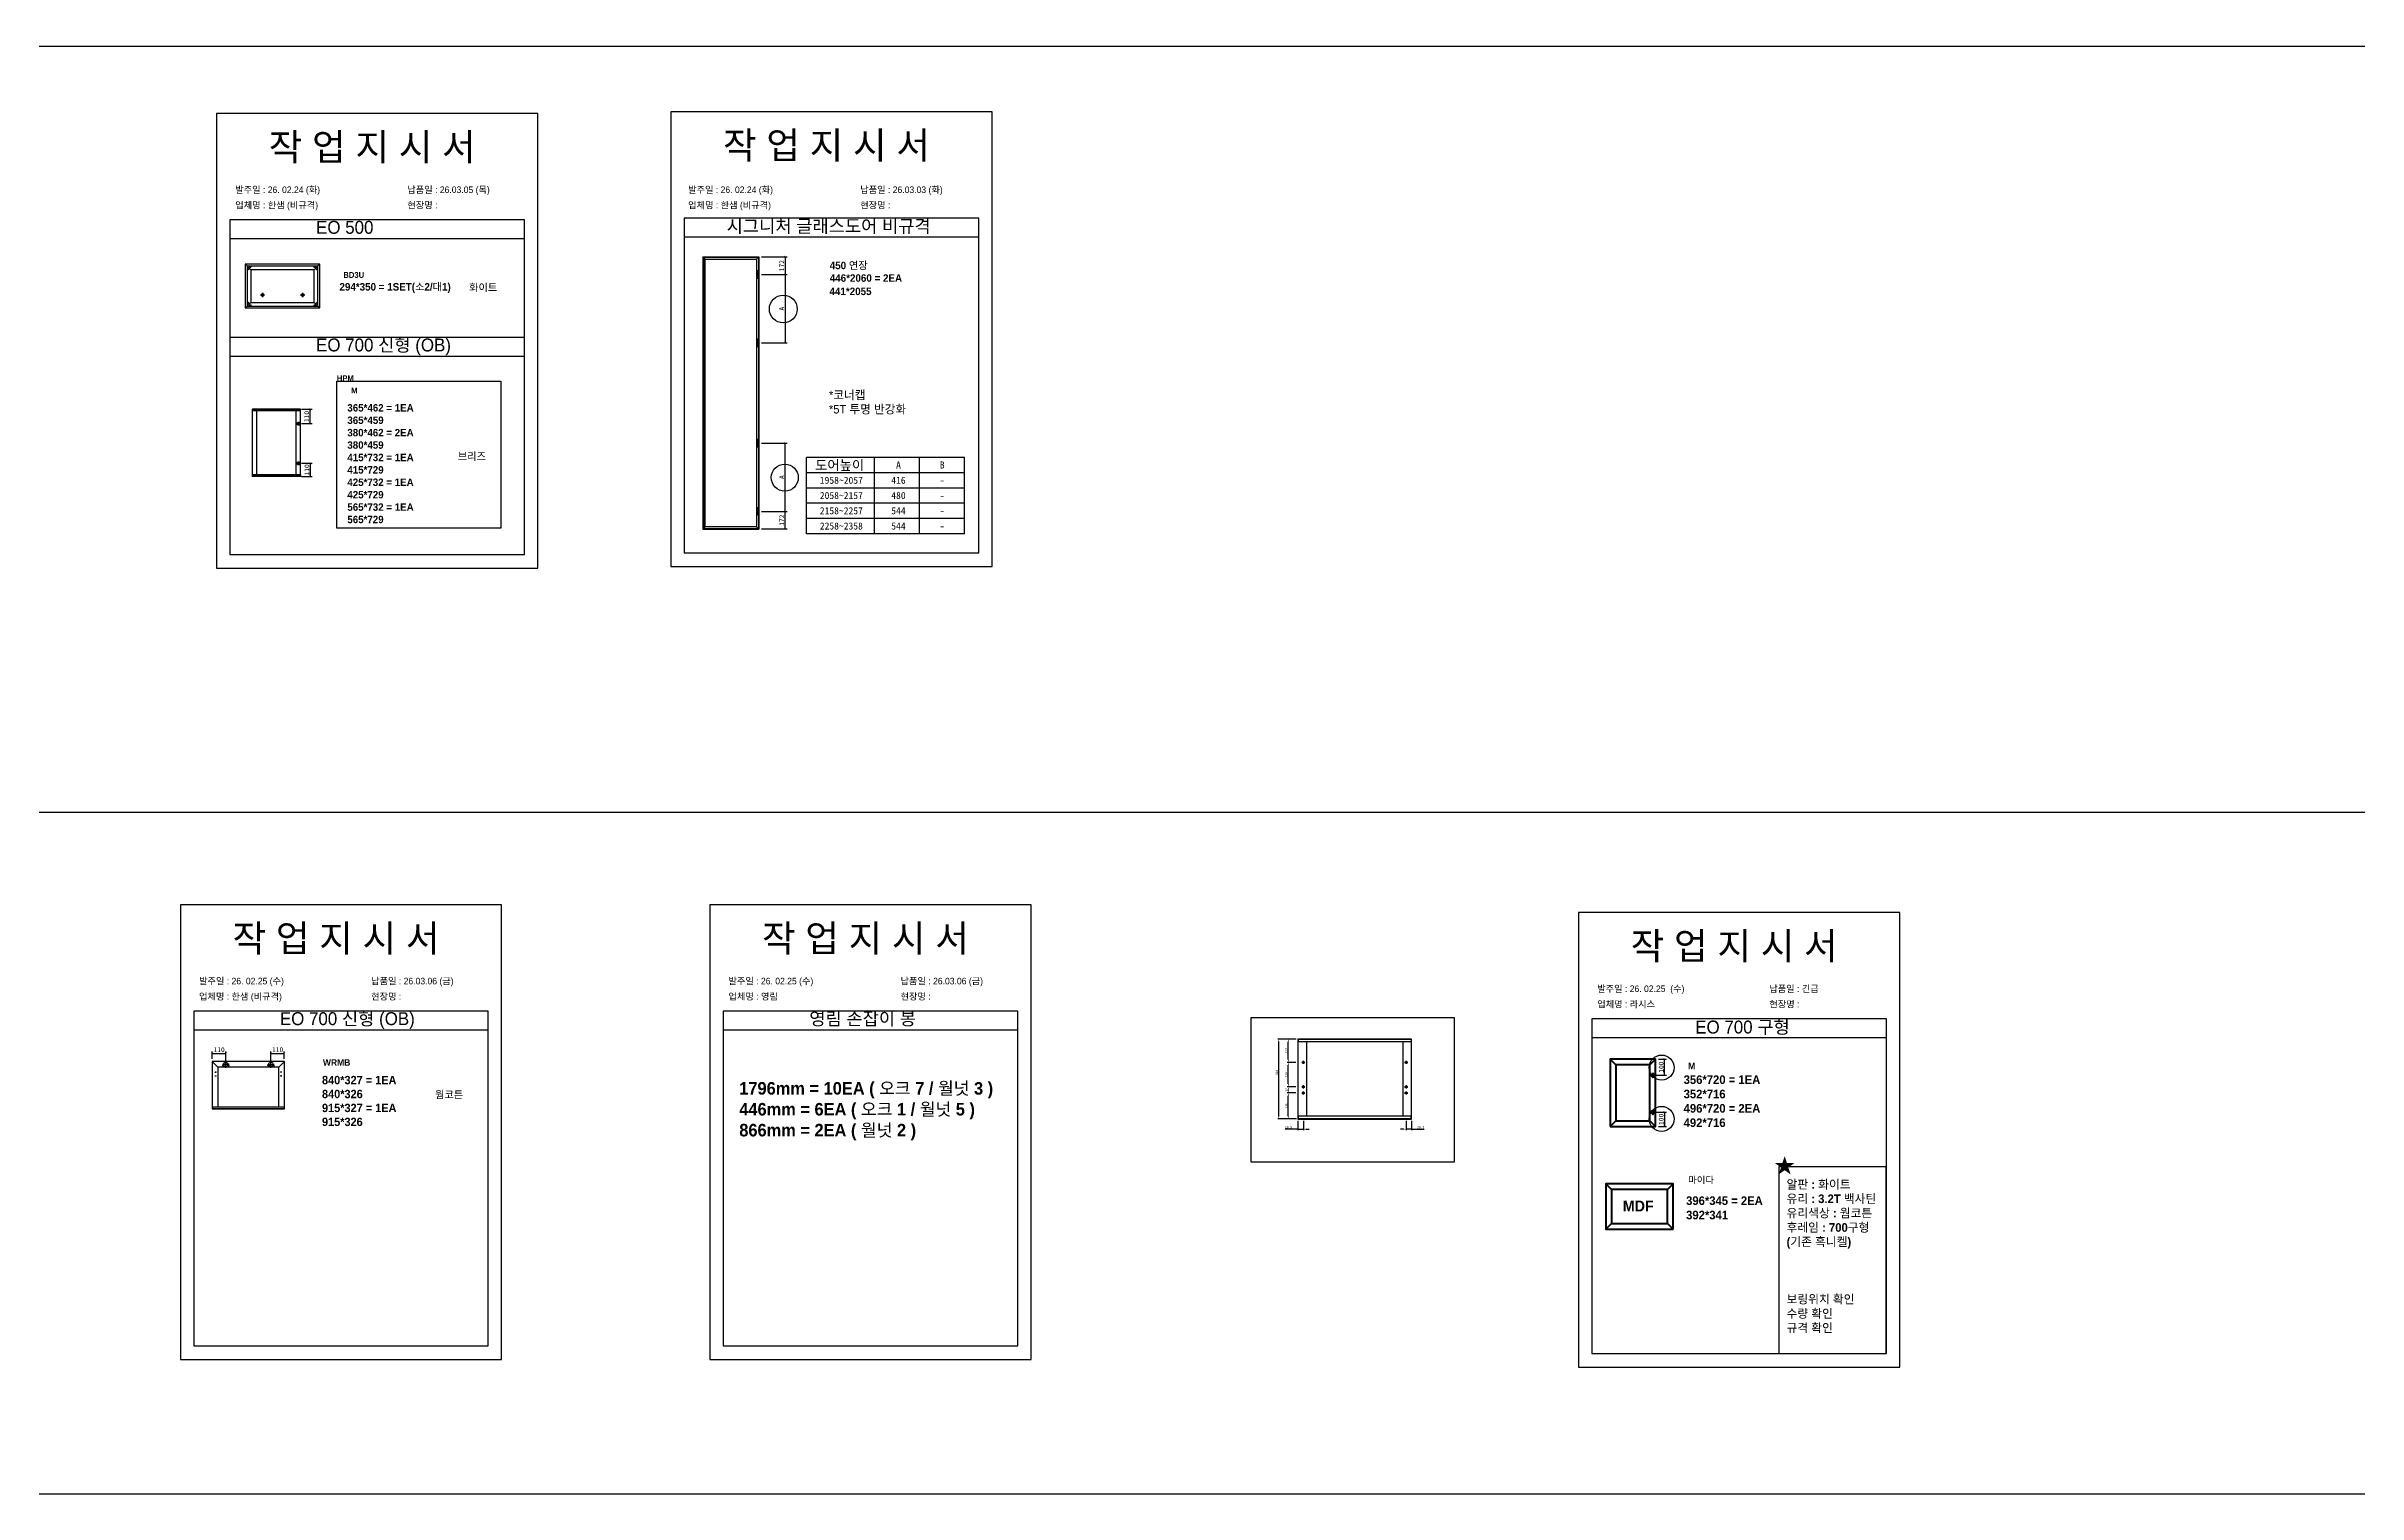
# Model space of a CAD drawing. Header units: millimetres. Extents: x -44117 to 256353, y -2095463 to 65325.
# Drawn here: x 112725 to 124813, y -737688 to -730119 of the extents above; entities that cross this region are included whole.
import ezdxf
from ezdxf.enums import TextEntityAlignment as Align

# ---------------------------------------------------------------- set-up
doc = ezdxf.new("R2010")
doc.units = ezdxf.units.MM
doc.header["$LTSCALE"] = 10
doc.linetypes.add('CENTER', pattern=[50.8, 31.75, -6.35, 6.35, -6.35])
doc.linetypes.add('HIDDEN', pattern=[9.525, 6.35, -3.175])
for name, color, linetype in [('CENTER', 4, 'CENTER'), ('DIM', 4, 'Continuous'), ('HIDDEN', 3, 'HIDDEN')]:
    doc.layers.add(name, color=color, linetype=linetype)
doc.layers.add('Layer1', color=7, linetype='Continuous', lineweight=70)
doc.styles.add('MtX_Gulim', font='')
doc.styles.get('MtX_Gulim').set_extended_font_data('Gulim', bold=True)
doc.dimstyles.new('ISO-25', dxfattribs={"dimtxt": 2.5, "dimasz": 2.5, "dimexe": 1, "dimexo": 1, "dimtad": 1, "dimtxsty": 'Standard', "dimblk": 'ARCHTICK', "dimcen": 2.5, "dimadec": 0, "dimazin": 0, "dimtfac": 1, "dimtmove": 0, "dimatfit": 3, "dimfxl": 0, "dimarcsym": 0})
doc.dimstyles.get("Standard").update_dxf_attribs({"dimtxt": 0.18, "dimasz": 0.18, "dimexe": 0.18, "dimexo": 0.0625, "dimgap": 0.09, "dimtad": 0, "dimtih": 1, "dimtoh": 1, "dimdec": 4, "dimzin": 0, "dimdsep": 46, "dimtxsty": 'Standard', "dimcen": 0.09, "dimadec": 0, "dimazin": 0, "dimtfac": 1, "dimtdec": 4, "dimtofl": 0, "dimtmove": 0, "dimatfit": 3, "dimfxl": 0, "dimtolj": 1, "dimtzin": 0, "dimarcsym": 0})

# ---------------------------------------------------------------- blocks, each defined once
blk = doc.blocks.new('28-B')
blk.add_circle((0, 0), 10)
at = {"layer": 'CENTER'}
for p, q in [((-17, 0), (17, 0)), ((0, 17), (0, -17))]:
    blk.add_line(p, q, dxfattribs=at)
blk = doc.blocks.new('_ArchTick')
at = {"color": 0, "linetype": 'ByBlock', "const_width": 0.15}
blk.add_lwpolyline([(-0.5, -0.5), (0.5, 0.5)], dxfattribs=at)
blk = doc.blocks.new('*D4954')
at = {"color": 0, "lineweight": -2}
for p, q in [((114059, -732017), (114115, -732017)), ((114105, -732092), (114105, -732017)), ((114059, -732092), (114115, -732092))]:
    blk.add_line(p, q, dxfattribs=at)
at = {"layer": 'Defpoints', "color": 0}
for p in [(114044, -732017), (114105, -732017), (114044, -732092)]:
    blk.add_point(p, dxfattribs=at)
at = {"color": 0, "lineweight": -2, "xscale": 10, "yscale": 10, "zscale": 10}
for p, rotation in [((114105, -732017), 90), ((114105, -732092), 270)]:
    blk.add_blockref('_ArchTick', p, dxfattribs=dict(at, rotation=rotation))
at = {"color": 0, "insert": (114087, -732055), "char_height": 25, "attachment_point": 5, "rotation": 90}
blk.add_mtext('110', dxfattribs=at)
blk = doc.blocks.new('*D4955')
at = {"color": 0, "lineweight": -2}
for p, q in [((114059, -732299), (114116, -732299)), ((114059, -732368), (114116, -732368)), ((114106, -732299), (114106, -732368))]:
    blk.add_line(p, q, dxfattribs=at)
at = {"layer": 'Defpoints', "color": 0}
for p in [(114044, -732299), (114044, -732368), (114106, -732368)]:
    blk.add_point(p, dxfattribs=at)
at = {"color": 0, "lineweight": -2, "xscale": 10, "yscale": 10, "zscale": 10}
for p, rotation in [((114106, -732299), 90), ((114106, -732368), 270)]:
    blk.add_blockref('_ArchTick', p, dxfattribs=dict(at, rotation=rotation))
at = {"color": 0, "insert": (114088, -732334), "char_height": 25, "attachment_point": 5, "rotation": 90}
blk.add_mtext('110', dxfattribs=at)
blk = doc.blocks.new('*D4956')
at = {"color": 0, "lineweight": -2}
for p, q in [((116466, -731312), (116600, -731312)), ((116590, -731312), (116590, -731669)), ((116466, -731669), (116600, -731669))]:
    blk.add_line(p, q, dxfattribs=at)
at = {"layer": 'Defpoints', "color": 0}
for p in [(116451, -731312), (116451, -731669), (116590, -731669)]:
    blk.add_point(p, dxfattribs=at)
at = {"color": 0, "lineweight": -2, "xscale": 10, "yscale": 10, "zscale": 10}
for p, rotation in [((116590, -731312), 90), ((116590, -731669), 270)]:
    blk.add_blockref('_ArchTick', p, dxfattribs=dict(at, rotation=rotation))
at = {"color": 0, "insert": (116571, -731491), "char_height": 25, "attachment_point": 5, "rotation": 90}
blk.add_mtext('A', dxfattribs=at)
blk = doc.blocks.new('*D4957')
at = {"color": 0, "lineweight": -2}
for p, q in [((116466, -731220), (116600, -731220)), ((116466, -731312), (116600, -731312)), ((116590, -731220), (116590, -731312))]:
    blk.add_line(p, q, dxfattribs=at)
at = {"layer": 'Defpoints', "color": 0}
for p in [(116451, -731220), (116451, -731312), (116590, -731312)]:
    blk.add_point(p, dxfattribs=at)
at = {"color": 0, "lineweight": -2, "xscale": 10, "yscale": 10, "zscale": 10}
for p, rotation in [((116590, -731220), 90), ((116590, -731312), 270)]:
    blk.add_blockref('_ArchTick', p, dxfattribs=dict(at, rotation=rotation))
at = {"color": 0, "insert": (116571, -731266), "char_height": 25, "attachment_point": 5, "rotation": 90}
blk.add_mtext('172', dxfattribs=at)
blk = doc.blocks.new('*D4958')
at = {"color": 0, "lineweight": -2}
for p, q in [((116466, -732194), (116600, -732194)), ((116590, -732551), (116590, -732194)), ((116466, -732551), (116600, -732551))]:
    blk.add_line(p, q, dxfattribs=at)
at = {"layer": 'Defpoints', "color": 0}
for p in [(116451, -732194), (116590, -732194), (116451, -732551)]:
    blk.add_point(p, dxfattribs=at)
at = {"color": 0, "lineweight": -2, "xscale": 10, "yscale": 10, "zscale": 10}
for p, rotation in [((116590, -732194), 90), ((116590, -732551), 270)]:
    blk.add_blockref('_ArchTick', p, dxfattribs=dict(at, rotation=rotation))
at = {"color": 0, "insert": (116571, -732372), "char_height": 25, "attachment_point": 5, "rotation": 90}
blk.add_mtext('A', dxfattribs=at)
blk = doc.blocks.new('*D4959')
at = {"color": 0, "lineweight": -2}
for p, q in [((116466, -732551), (116600, -732551)), ((116466, -732643), (116600, -732643)), ((116590, -732643), (116590, -732551))]:
    blk.add_line(p, q, dxfattribs=at)
at = {"layer": 'Defpoints', "color": 0}
for p in [(116451, -732551), (116451, -732643), (116590, -732551)]:
    blk.add_point(p, dxfattribs=at)
at = {"color": 0, "lineweight": -2, "xscale": 10, "yscale": 10, "zscale": 10}
for p, rotation in [((116590, -732551), 90), ((116590, -732643), 270)]:
    blk.add_blockref('_ArchTick', p, dxfattribs=dict(at, rotation=rotation))
at = {"color": 0, "insert": (116571, -732597), "char_height": 25, "attachment_point": 5, "rotation": 90}
blk.add_mtext('172', dxfattribs=at)
blk = doc.blocks.new('*D4964')
at = {"color": 0, "lineweight": -2}
for p, q in [((113593, -735414), (113593, -735375)), ((113593, -735385), (113664, -735385)), ((113664, -735427), (113664, -735375))]:
    blk.add_line(p, q, dxfattribs=at)
at = {"layer": 'Defpoints', "color": 0}
for p in [(113664, -735385), (113593, -735429), (113664, -735442)]:
    blk.add_point(p, dxfattribs=at)
at = {"color": 0, "lineweight": -2, "xscale": 10, "yscale": 10, "zscale": 10, "rotation": 180}
blk.add_blockref('_ArchTick', (113593, -735385), dxfattribs=at)
at = {"color": 0, "lineweight": -2, "xscale": 10, "yscale": 10, "zscale": 10}
blk.add_blockref('_ArchTick', (113664, -735385), dxfattribs=at)
at = {"color": 0, "insert": (113629, -735366), "char_height": 25, "attachment_point": 5}
blk.add_mtext('110', dxfattribs=at)
blk = doc.blocks.new('*D4965')
at = {"color": 0, "lineweight": -2}
for p, q in [((113900, -735427), (113900, -735375)), ((113900, -735385), (113970, -735385)), ((113970, -735414), (113970, -735375))]:
    blk.add_line(p, q, dxfattribs=at)
at = {"layer": 'Defpoints', "color": 0}
for p in [(113970, -735385), (113900, -735442), (113970, -735429)]:
    blk.add_point(p, dxfattribs=at)
at = {"color": 0, "lineweight": -2, "xscale": 10, "yscale": 10, "zscale": 10, "rotation": 180}
blk.add_blockref('_ArchTick', (113900, -735385), dxfattribs=at)
at = {"color": 0, "lineweight": -2, "xscale": 10, "yscale": 10, "zscale": 10}
blk.add_blockref('_ArchTick', (113970, -735385), dxfattribs=at)
at = {"color": 0, "insert": (113935, -735366), "char_height": 25, "attachment_point": 5}
blk.add_mtext('110', dxfattribs=at)
blk = doc.blocks.new('*D4966')
at = {"color": 4, "lineweight": -2}
for p, q in [((119270, -735781), (119204, -735781)), ((119270, -735738), (119270, -735786)), ((119270, -735781), (119299, -735781)), ((119299, -735738), (119299, -735786)), ((119314, -735781), (119329, -735781))]:
    blk.add_line(p, q, dxfattribs=at)
at = {"color": 4}
for points in [[(119255, -735784), (119255, -735779), (119270, -735781)], [(119314, -735779), (119314, -735784), (119299, -735781)]]:
    blk.add_solid(points, dxfattribs=at)
at = {"layer": 'Defpoints', "color": 0}
for p in [(119270, -735728), (119299, -735728), (119299, -735781)]:
    blk.add_point(p, dxfattribs=at)
at = {"color": 3, "insert": (119222, -735771), "char_height": 12, "attachment_point": 5}
blk.add_mtext('\\A1;28.5', dxfattribs=at)
blk = doc.blocks.new('*D4967')
at = {"color": 4, "lineweight": -2}
for p, q in [((119822, -735781), (119807, -735781)), ((119837, -735738), (119837, -735786)), ((119865, -735781), (119837, -735781)), ((119865, -735738), (119865, -735786)), ((119865, -735781), (119931, -735781))]:
    blk.add_line(p, q, dxfattribs=at)
at = {"color": 4}
for points in [[(119822, -735784), (119822, -735779), (119837, -735781)], [(119880, -735779), (119880, -735784), (119865, -735781)]]:
    blk.add_solid(points, dxfattribs=at)
at = {"layer": 'Defpoints', "color": 0}
for p in [(119837, -735728), (119837, -735781), (119865, -735728)]:
    blk.add_point(p, dxfattribs=at)
at = {"color": 3, "insert": (119913, -735771), "char_height": 12, "attachment_point": 5}
blk.add_mtext('\\A1;28.5', dxfattribs=at)
blk = doc.blocks.new('*D4968')
at = {"layer": 'Defpoints', "color": 0}
for p in [(119170, -735310), (119271, -735310), (119272, -735728)]:
    blk.add_point(p, dxfattribs=at)
at = {"layer": 'DIM', "color": 4, "lineweight": -2}
for p, q in [((119261, -735310), (119165, -735310)), ((119170, -735713), (119170, -735325)), ((119262, -735728), (119165, -735728))]:
    blk.add_line(p, q, dxfattribs=at)
at = {"layer": 'DIM', "color": 4}
for points in [[(119173, -735325), (119168, -735325), (119170, -735310)], [(119168, -735713), (119173, -735713), (119170, -735728)]]:
    blk.add_solid(points, dxfattribs=at)
at = {"layer": 'DIM', "color": 3, "insert": (119160, -735485), "char_height": 12, "attachment_point": 5, "rotation": 90}
blk.add_mtext('\\A1;418', dxfattribs=at)
blk = doc.blocks.new('*D4969')
at = {"color": 4, "lineweight": -2}
for p, q in [((119260, -735432), (119215, -735432)), ((119220, -735545), (119220, -735447)), ((119260, -735560), (119215, -735560))]:
    blk.add_line(p, q, dxfattribs=at)
at = {"color": 4}
for points in [[(119223, -735447), (119218, -735447), (119220, -735432)], [(119218, -735545), (119223, -735545), (119220, -735560)]]:
    blk.add_solid(points, dxfattribs=at)
at = {"layer": 'Defpoints', "color": 0}
for p in [(119220, -735432), (119270, -735432), (119270, -735560)]:
    blk.add_point(p, dxfattribs=at)
at = {"color": 3, "insert": (119210, -735496), "char_height": 12, "attachment_point": 5, "rotation": 90}
blk.add_mtext('\\A1;128', dxfattribs=at)
blk = doc.blocks.new('*D4970')
at = {"color": 4, "lineweight": -2}
for p, q in [((119260, -735560), (119215, -735560)), ((119260, -735592), (119215, -735592)), ((119220, -735577), (119220, -735575))]:
    blk.add_line(p, q, dxfattribs=at)
at = {"color": 4}
for points in [[(119223, -735575), (119218, -735575), (119220, -735560)], [(119218, -735577), (119223, -735577), (119220, -735592)]]:
    blk.add_solid(points, dxfattribs=at)
at = {"layer": 'Defpoints', "color": 0}
for p in [(119220, -735560), (119270, -735560), (119270, -735592)]:
    blk.add_point(p, dxfattribs=at)
at = {"color": 3, "insert": (119210, -735576), "char_height": 12, "attachment_point": 5, "rotation": 90}
blk.add_mtext('\\A1;32', dxfattribs=at)
blk = doc.blocks.new('*D4971')
at = {"color": 4, "lineweight": -2}
for p, q in [((119260, -735592), (119215, -735592)), ((119220, -735713), (119220, -735607)), ((119263, -735728), (119215, -735728))]:
    blk.add_line(p, q, dxfattribs=at)
at = {"color": 4}
for points in [[(119223, -735607), (119218, -735607), (119220, -735592)], [(119218, -735713), (119223, -735713), (119220, -735728)]]:
    blk.add_solid(points, dxfattribs=at)
at = {"layer": 'Defpoints', "color": 0}
for p in [(119220, -735592), (119270, -735592), (119273, -735728)]:
    blk.add_point(p, dxfattribs=at)
at = {"color": 3, "insert": (119210, -735660), "char_height": 12, "attachment_point": 5, "rotation": 90}
blk.add_mtext('\\A1;136', dxfattribs=at)
blk = doc.blocks.new('*D4972')
at = {"color": 4, "lineweight": -2}
for p, q in [((119261, -735310), (119215, -735310)), ((119220, -735417), (119220, -735325)), ((119260, -735432), (119215, -735432))]:
    blk.add_line(p, q, dxfattribs=at)
at = {"color": 4}
for points in [[(119223, -735325), (119218, -735325), (119220, -735310)], [(119218, -735417), (119223, -735417), (119220, -735432)]]:
    blk.add_solid(points, dxfattribs=at)
at = {"layer": 'Defpoints', "color": 0}
for p in [(119220, -735310), (119271, -735310), (119270, -735432)]:
    blk.add_point(p, dxfattribs=at)
at = {"color": 3, "insert": (119210, -735371), "char_height": 12, "attachment_point": 5, "rotation": 90}
blk.add_mtext('\\A1;122', dxfattribs=at)
blk = doc.blocks.new('*D4973')
at = {"color": 0, "lineweight": -2}
for p, q in [((121156, -735415), (121198, -735415)), ((121188, -735499), (121188, -735415)), ((121142, -735499), (121198, -735499))]:
    blk.add_line(p, q, dxfattribs=at)
at = {"layer": 'Defpoints', "color": 0}
for p in [(121141, -735415), (121188, -735415), (121127, -735499)]:
    blk.add_point(p, dxfattribs=at)
at = {"color": 0, "lineweight": -2, "xscale": 10, "yscale": 10, "zscale": 10}
for p, rotation in [((121188, -735415), 90), ((121188, -735499), 270)]:
    blk.add_blockref('_ArchTick', p, dxfattribs=dict(at, rotation=rotation))
at = {"color": 0, "insert": (121170, -735457), "char_height": 25, "attachment_point": 5, "rotation": 90}
blk.add_mtext('100', dxfattribs=at)
blk = doc.blocks.new('*D4974')
at = {"color": 0, "lineweight": -2}
for p, q in [((121142, -735692), (121198, -735692)), ((121156, -735767), (121198, -735767)), ((121188, -735692), (121188, -735767))]:
    blk.add_line(p, q, dxfattribs=at)
at = {"layer": 'Defpoints', "color": 0}
for p in [(121127, -735692), (121141, -735767), (121188, -735767)]:
    blk.add_point(p, dxfattribs=at)
at = {"color": 0, "lineweight": -2, "xscale": 10, "yscale": 10, "zscale": 10}
for p, rotation in [((121188, -735692), 90), ((121188, -735767), 270)]:
    blk.add_blockref('_ArchTick', p, dxfattribs=dict(at, rotation=rotation))
at = {"color": 0, "insert": (121170, -735730), "char_height": 25, "attachment_point": 5, "rotation": 90}
blk.add_mtext('100', dxfattribs=at)

msp = doc.modelspace()

# ---------------------------------------------------------------- linework, layer by layer
at = {"color": 1}
for p, q in [((104015.69829, -730118.66274), (196284.84516, -730118.66274)), ((104015.69829, -730118.66274), (196284.84516, -730118.66274)), ((104015.69829, -734123.13971), (196284.84516, -734123.13971)), ((104015.69829, -734123.13971), (196284.84516, -734123.13971)), ((104015.69829, -737687.98141), (196284.84516, -737687.98141)), ((104015.69829, -737687.98141), (196284.84516, -737687.98141))]:
    msp.add_line(p, q, dxfattribs=at)
for p, q in [((115225.76293, -731026.28376), (113685.76293, -731026.28376)), ((117601.36049, -731017.57756), (116061.36049, -731017.57756)), ((115225.76293, -731126.28376), (113685.76293, -731126.28376)), ((117601.36049, -731117.57756), (116061.36049, -731117.57756)), ((113765.85584, -731258.58387), (113765.85584, -731487.06854)), ((113766.51211, -731258.91279, 94.77377), (113765.85584, -731258.91279, 94.77377)), ((114155.06541, -731258.25653), (113766.18319, -731258.25653)), ((113766.51211, -731258.91279, 94.77377), (113766.51211, -731258.25653, 94.77377)), ((113795.05475, -731287.45543), (113766.51211, -731258.91279)), ((114145.70343, -731267.94585), (113775.54517, -731267.94585)), ((113775.54517, -731267.94585), (113775.54517, -731477.70656)), ((114126.19385, -731287.45543), (113795.05475, -731287.45543)), ((113795.05475, -731287.45543), (113795.05475, -731458.19698)), ((114126.19385, -731287.45543), (114154.73649, -731258.91279)), ((114126.19385, -731458.19698), (114126.19385, -731287.45543)), ((114145.70343, -731477.70656), (114145.70343, -731267.94585)), ((114154.73649, -731258.91279, 94.77377), (114154.73649, -731258.25653, 94.77377)), ((114154.73649, -731258.91279, 94.77377), (114154.73649, -731258.25653, 94.77377)), ((114154.73649, -731258.91279, 94.77377), (114155.39275, -731258.91279, 94.77377)), ((114154.73649, -731258.91279, 94.77377), (114155.39275, -731258.91279, 94.77377)), ((114155.39275, -731487.06854), (114155.39275, -731258.58387)), ((116158.88569, -731219.90087), (116158.88569, -732643.39726)), ((116158.88569, -731219.90087), (116451.45684, -731219.90087)), ((116158.88569, -731219.90087), (116171.34948, -731232.36466)), ((116158.88569, -731219.90087), (116164.78959, -731219.90087)), ((116164.78959, -731219.90087), (116164.78959, -732643.39726)), ((116438.99305, -731232.36466), (116451.45684, -731219.90087)), ((116451.45684, -731219.90087), (116451.45684, -732643.39726)), ((113766.51211, -731486.73962, 94.77377), (113765.85584, -731486.73962, 94.77377)), ((113766.18319, -731487.39589), (114155.06541, -731487.39589)), ((113795.05475, -731458.19698), (113766.51211, -731486.73962)), ((113766.51211, -731486.73962, 94.77377), (113766.51211, -731487.39589, 94.77377)), ((113775.54517, -731477.70656), (114145.70343, -731477.70656)), ((113795.05475, -731458.19698), (114126.19385, -731458.19698)), ((114126.1894, -731458.19698), (114154.73859, -731486.73962)), ((114152.77627, -731487.39814), (114152.77402, -731487.39589)), ((114154.73649, -731486.73962, 94.77377), (114155.39275, -731486.73962, 94.77377)), ((114154.73649, -731486.73962, 94.77377), (114154.73649, -731487.39589, 94.77377)), ((114154.73649, -731486.73962, 94.77377), (114155.39275, -731486.73962, 94.77377)), ((114154.73649, -731486.73962, 94.77377), (114154.73649, -731487.39589, 94.77377)), ((115225.76293, -731641.39282), (113685.76293, -731641.39282)), ((115225.76293, -731741.39282), (113685.76293, -731741.39282)), ((113802.67333, -732017.29058), (113802.67333, -732367.66921)), ((114055.29652, -732017.74431), (113802.67333, -732017.74431)), ((114055.29652, -732024.60064), (113802.67333, -732024.60064)), ((114055.04445, -732017.03851), (113802.9254, -732017.03851)), ((113825.10764, -732024.0965), (113825.10764, -732360.35916)), ((114032.61013, -732360.35916), (114032.61013, -732024.60064)), ((114054.03616, -732024.60064), (114054.03616, -732017.03851)), ((114055.29652, -732367.66921), (114055.29652, -732017.29058)), ((116700.63619, -732668.38946), (116700.63619, -732269.6143)), ((117527.44882, -732269.6143), (116700.63619, -732269.6143)), ((117055.78065, -732668.38946), (117055.78065, -732269.6143)), ((117291.61473, -732668.38946), (117291.61473, -732269.6143)), ((117527.44882, -732668.38946), (117527.44882, -732269.6143)), ((114055.29652, -732360.35916), (113802.67333, -732360.35916)), ((114055.29652, -732367.21549), (113802.67333, -732367.21549)), ((114055.04445, -732367.92128), (113802.9254, -732367.92128)), ((113803.93368, -732367.92128), (113803.93368, -732360.35916)), ((114054.03616, -732360.35916), (114054.03616, -732367.92128)), ((117527.44882, -732349.36933), (116700.63619, -732349.36933)), ((117527.44882, -732429.12436), (116700.63619, -732429.12436)), ((117527.44882, -732508.8794), (116700.63619, -732508.8794)), ((116171.34948, -732630.93347), (116158.88569, -732643.39726)), ((116158.88569, -732643.39726), (116451.45684, -732643.39726)), ((116438.99305, -732630.93347), (116451.45684, -732643.39726)), ((117527.44882, -732588.63443), (116700.63619, -732588.63443)), ((117527.44882, -732668.38946), (116700.63619, -732668.38946)), ((115036.46593, -735164.21267), (113496.46593, -735164.21267)), ((117805.0252, -735164.21267), (116265.0252, -735164.21267)), ((115036.46593, -735264.21267), (113496.46593, -735264.21267)), ((117805.0252, -735264.21267), (116265.0252, -735264.21267)), ((122348.04827, -735204.39423), (120808.04827, -735204.39423)), ((122348.04827, -735304.39423), (120808.04827, -735304.39423)), ((113663.81426, -735460.15808), (113663.81426, -735424.81692)), ((113899.75501, -735460.15808), (113899.75501, -735424.81692)), ((119270.11833, -735310.90753), (119270.11833, -735727.90753)), ((119865.11833, -735311.80753), (119270.11833, -735311.80753)), ((119865.11833, -735325.40753), (119270.11833, -735325.40753)), ((119864.61833, -735310.40753), (119270.61833, -735310.40753)), ((119272.61833, -735310.40753), (119272.61833, -735325.40753)), ((119315.11833, -735325.40753), (119315.11833, -735713.40753)), ((119820.11833, -735713.40753), (119820.11833, -735325.40753)), ((119862.61833, -735310.40753), (119862.61833, -735325.40753)), ((119865.11833, -735727.90753), (119865.11833, -735310.90753)), ((113592.86667, -735428.55715), (113592.86667, -735674.12003)), ((113621.69925, -735457.38973), (113592.96155, -735428.32808)), ((113970.37863, -735428.23319), (113593.19063, -735428.23319)), ((113607.44494, -735482.65874), (113613.92418, -735482.65874)), ((113607.44494, -735503.39228), (113613.92418, -735503.39228)), ((113610.68456, -735479.41912), (113610.68456, -735485.89835)), ((113610.68456, -735500.15266), (113610.68456, -735506.63189)), ((113621.69925, -735457.38973), (113621.69925, -735665.37307)), ((113941.87001, -735457.38973), (113621.69925, -735457.38973)), ((113681.48484, -735442.4875), (113646.14368, -735442.4875)), ((113651.82768, -735448.96673), (113646.6443, -735448.96673)), ((113649.23599, -735446.37504), (113649.23599, -735451.55843)), ((113680.98422, -735448.96673), (113675.80084, -735448.96673)), ((113678.39253, -735446.37504), (113678.39253, -735451.55843)), ((113882.08443, -735442.4875), (113917.42559, -735442.4875)), ((113887.76843, -735448.96673), (113882.58505, -735448.96673)), ((113885.17674, -735446.37504), (113885.17674, -735451.55843)), ((113916.92498, -735448.96673), (113911.74159, -735448.96673)), ((113914.33328, -735446.37504), (113914.33328, -735451.55843)), ((113941.87001, -735457.38973), (113970.6077, -735428.32808)), ((113941.87001, -735664.72514), (113941.87001, -735457.38973)), ((113956.12433, -735482.65874), (113949.64509, -735482.65874)), ((113956.12433, -735503.39228), (113949.64509, -735503.39228)), ((113952.88471, -735479.41912), (113952.88471, -735485.89835)), ((113952.88471, -735500.15266), (113952.88471, -735506.63189)), ((113970.70259, -735674.12003), (113970.70259, -735428.55715)), ((113592.86667, -735664.72514), (113970.70259, -735664.72514)), ((113594.48648, -735664.72514), (113594.48648, -735674.44399)), ((113969.08278, -735674.44399), (113969.08278, -735664.72514)), ((113592.86667, -735673.5369), (113970.37863, -735673.5369)), ((113593.19063, -735674.44399), (113970.37863, -735674.44399)), ((119865.11833, -735713.40753), (119270.11833, -735713.40753)), ((119865.11833, -735727.00753), (119270.11833, -735727.00753)), ((119270.61833, -735728.40753), (119864.61833, -735728.40753)), ((119272.61833, -735713.40753), (119272.61833, -735728.40753)), ((119862.61833, -735728.40753), (119862.61833, -735713.40753))]:
    msp.add_line(p, q)
at = {"linetype": 'Continuous'}
for p, q in [((116171.34948, -732630.93347), (116171.34948, -731232.36466)), ((116171.34948, -731232.36466), (116438.99305, -731232.36466)), ((116438.99305, -731232.36466), (116438.99305, -732630.93347)), ((116438.99305, -732630.93347), (116171.34948, -732630.93347))]:
    msp.add_line(p, q, dxfattribs=at)
for points in [[(113615.76293, -732847.11404), (115295.76293, -732847.11404), (115295.76293, -730471.11404), (113615.76293, -730471.11404)], [(115991.36049, -732838.40784), (117671.36049, -732838.40784), (117671.36049, -730462.40784), (115991.36049, -730462.40784)], [(116160.85366, -731221.86884), (116449.48887, -731221.86884), (116449.48887, -732641.42929), (116160.85366, -732641.42929)], [(114244.81587, -731870.73306), (115103.08771, -731870.73306), (115103.08771, -732638.66049), (114244.81587, -732638.66049)], [(113426.46593, -736985.04295), (115106.46593, -736985.04295), (115106.46593, -734609.04295), (113426.46593, -734609.04295)], [(116195.0252, -736985.04295), (117875.0252, -736985.04295), (117875.0252, -734609.04295), (116195.0252, -734609.04295)], [(120738.04827, -737025.2245), (122418.04827, -737025.2245), (122418.04827, -734649.2245), (120738.04827, -734649.2245)], [(119024.63207, -735952.45265), (120089.4054, -735952.45265), (120089.4054, -735199.58262), (119024.63207, -735199.58262)], [(121786.43704, -735976.82683), (122344.18911, -735976.82683), (122344.18911, -736955.88356), (121786.43704, -736955.88356)]]:
    msp.add_lwpolyline(points, close=True)
for points in [[(113685.76293, -731026.28376), (113685.76293, -732777.11404), (115225.76293, -732777.11404), (115225.76293, -731026.28376)], [(116061.36049, -731017.57756), (116061.36049, -732768.40784), (117601.36049, -732768.40784), (117601.36049, -731017.57756)], [(113496.46593, -735164.21267), (113496.46593, -736915.04295), (115036.46593, -736915.04295), (115036.46593, -735164.21267)], [(116265.0252, -735164.21267), (116265.0252, -736915.04295), (117805.0252, -736915.04295), (117805.0252, -735164.21267)], [(120808.04827, -735204.39423), (120808.04827, -736955.2245), (122348.04827, -736955.2245), (122348.04827, -735204.39423)]]:
    msp.add_lwpolyline(points)
for points in [[(116446.85442, -731331.72547), (116446.85442, -731331.72547, 0.4142135624), (116451.45684, -731327.12306), (116451.45684, -731297.66761, 0.4142135624), (116446.85442, -731293.0652), (116446.85442, -731293.0652, 0.4142135624), (116442.25201, -731297.66761), (116442.25201, -731327.12306, 0.4142135624)], [(116446.85442, -731688.58355), (116446.85442, -731688.58355, 0.4142135624), (116451.45684, -731683.98114), (116451.45684, -731654.52569, 0.4142135624), (116446.85442, -731649.92328), (116446.85442, -731649.92328, 0.4142135624), (116442.25201, -731654.52569), (116442.25201, -731683.98114, 0.4142135624)], [(116446.85442, -732213.37485), (116446.85442, -732213.37485, 0.4142135624), (116451.45684, -732208.77244), (116451.45684, -732179.31699, 0.4142135624), (116446.85442, -732174.71457), (116446.85442, -732174.71457, 0.4142135624), (116442.25201, -732179.31699), (116442.25201, -732208.77244, 0.4142135624)], [(116446.85442, -732570.23293), (116446.85442, -732570.23293, 0.4142135624), (116451.45684, -732565.63052), (116451.45684, -732536.17507, 0.4142135624), (116446.85442, -732531.57266), (116446.85442, -732531.57266, 0.4142135624), (116442.25201, -732536.17507), (116442.25201, -732565.63052, 0.4142135624)]]:
    msp.add_lwpolyline(points, format="xyb", close=True, dxfattribs=at)
at = {"color": 1}
for centre, radius in [((116579.10327, -731492.96994), 72.59818), ((116587.16974, -732374.2312), 70.58157), ((121172.37683, -735459.29471), 65.29345), ((121172.37683, -735727.72333), 65.29345)]:
    msp.add_circle(centre, radius, dxfattribs=at)
for centre, radius in [((113610.68456, -735482.65874), 0.97188), ((113610.68456, -735503.39228), 0.97188), ((113649.23599, -735448.96673), 1.03668), ((113663.81426, -735442.4875), 11.33866), ((113678.39253, -735448.96673), 1.03668), ((113885.17674, -735448.96673), 1.03668), ((113899.75501, -735442.4875), 11.33866), ((113914.33328, -735448.96673), 1.03668), ((113952.88471, -735482.65874), 0.97188), ((113952.88471, -735503.39228), 0.97188)]:
    msp.add_circle(centre, radius)
for centre, radius, start, end in [((113766.18319, -731258.58387), 0.32734, 90, 180), ((114155.06541, -731258.58387), 0.32734, 0, 90), ((113766.18319, -731487.06854), 0.32734, 180, 270), ((114155.06541, -731487.06854), 0.32734, 270, 0), ((114055.04445, -732017.29058), 0.25207, 0, 90), ((113802.9254, -732367.66921), 0.25207, 180, 270), ((114055.04445, -732367.66921), 0.25207, 270, 0), ((119270.61833, -735310.90753), 0.5, 90, 180), ((119864.61833, -735310.90753), 0.5, 0, 90), ((113593.19063, -735428.55715), 0.32396, 90, 180), ((113970.37863, -735428.55715), 0.32396, 0, 90), ((113593.19063, -735674.12003), 0.32396, 180, 270), ((113970.37863, -735674.12003), 0.32396, 270, 0), ((119270.61833, -735727.90753), 0.5, 180, 270), ((119864.61833, -735727.90753), 0.5, 270, 0)]:
    msp.add_arc(centre, radius, start, end)
at = {"layer": 'CENTER'}
for p, q in [((113784.51878, -731285.09856), (113774.69853, -731285.09856)), ((113779.60421, -731290.0087), (113779.60421, -731280.18844)), ((113797.60801, -731272.00489), (113787.78775, -731272.00489)), ((113792.69788, -731276.91947), (113792.69788, -731267.09921)), ((114123.64059, -731272.00489), (114133.46084, -731272.00489)), ((114128.55072, -731276.91947), (114128.55072, -731267.09921)), ((114136.72981, -731285.09856), (114146.55007, -731285.09856)), ((114141.64439, -731290.0087), (114141.64439, -731280.18844)), ((113784.51878, -731460.55385), (113774.69853, -731460.55385)), ((113779.60421, -731455.64372), (113779.60421, -731465.46398)), ((113797.60801, -731473.64752), (113787.78775, -731473.64752)), ((113792.69788, -731468.73295), (113792.69788, -731478.5532)), ((114123.64059, -731473.64752), (114133.46084, -731473.64752)), ((114128.55072, -731468.73295), (114128.55072, -731478.5532)), ((114136.72981, -731460.55385), (114146.55007, -731460.55385)), ((114141.64439, -731455.64372), (114141.64439, -731465.46398)), ((119298.61833, -735424.15753), (119298.61833, -735440.65753)), ((119836.61833, -735424.15753), (119836.61833, -735440.65753)), ((119306.86833, -735432.40753), (119290.36833, -735432.40753)), ((119828.36833, -735432.40753), (119844.86833, -735432.40753)), ((119306.86833, -735560.40753), (119290.36833, -735560.40753)), ((119306.86833, -735592.40753), (119290.36833, -735592.40753)), ((119298.61833, -735552.15753), (119298.61833, -735568.65753)), ((119298.61833, -735584.15753), (119298.61833, -735600.65753)), ((119828.36833, -735560.40753), (119844.86833, -735560.40753)), ((119828.36833, -735592.40753), (119844.86833, -735592.40753)), ((119836.61833, -735552.15753), (119836.61833, -735568.65753)), ((119836.61833, -735584.15753), (119836.61833, -735600.65753))]:
    msp.add_line(p, q, dxfattribs=at)
at = {"layer": 'HIDDEN'}
for centre, radius in [((113779.60865, -731285.09857), 2.61874), ((113779.60865, -731285.09857), 0.98203), ((113792.69788, -731272.00934), 2.61874), ((113792.69788, -731272.00934), 0.98203), ((114128.55072, -731272.00934), 2.61874), ((114128.55072, -731272.00934), 0.98203), ((114141.63994, -731285.09857), 2.61874), ((114141.63994, -731285.09857), 0.98203), ((113779.60865, -731460.55385), 2.61874), ((113779.60865, -731460.55385), 0.98203), ((113792.69788, -731473.64308), 2.61874), ((113792.69788, -731473.64308), 0.98203), ((114128.55072, -731473.64308), 2.61874), ((114128.55072, -731473.64308), 0.98203), ((114141.63994, -731460.55385), 2.61874), ((114141.63994, -731460.55385), 0.98203), ((119298.61833, -735432.40753), 5), ((119836.61833, -735432.40753), 5), ((119298.61833, -735560.40753), 5), ((119298.61833, -735592.40753), 5), ((119836.61833, -735560.40753), 5), ((119836.61833, -735592.40753), 5)]:
    msp.add_circle(centre, radius, dxfattribs=at)
at = {"layer": 'Layer1'}
for p, q in [((114044.39431, -732083.1931), (114044.39431, -732101.77382)), ((114044.39431, -732308.666), (114044.39431, -732290.08528)), ((120933.10572, -735444.82734), (120903.45538, -735415.177)), ((121111.00777, -735444.82734), (121140.65811, -735415.177)), ((121114.26546, -735499.3219), (121138.91445, -735499.3219)), ((120903.45538, -735767.21389), (120933.10572, -735737.56355)), ((121140.65811, -735767.21389), (121111.00777, -735737.56355)), ((121111.00777, -735737.56355), (121140.65811, -735767.21389)), ((121114.26546, -735691.89073), (121138.91445, -735691.89073)), ((120910.37555, -736096.30411), (120880.72521, -736066.65377)), ((121232.7621, -736066.65377), (121203.11176, -736096.30411)), ((121203.11176, -736096.30411), (121232.7621, -736066.65377)), ((120910.37555, -736274.20616), (120880.72521, -736303.8565)), ((121232.7621, -736303.8565), (121203.11176, -736274.20616))]:
    msp.add_line(p, q, dxfattribs=at)
for points in [[(114053.68467, -732092.48346), (114035.10395, -732092.48346)], [(114053.68467, -732299.37564), (114035.10395, -732299.37564)], [(120903.45538, -735767.21389), (121140.65811, -735767.21389), (121140.65811, -735415.177), (120903.45538, -735415.177)], [(120933.10572, -735737.56355), (121111.00777, -735737.56355), (121111.00777, -735444.82734), (120933.10572, -735444.82734)], [(121126.58995, -735486.9974), (121126.58995, -735511.6464)], [(121126.58995, -735679.56624), (121126.58995, -735704.21523)], [(121232.7621, -736303.8565), (121232.7621, -736066.65377), (120880.72521, -736066.65377), (120880.72521, -736303.8565)], [(121203.11176, -736274.20616), (121203.11176, -736096.30411), (120910.37555, -736096.30411), (120910.37555, -736274.20616)]]:
    msp.add_lwpolyline(points, close=True, dxfattribs=at)
for centre, radius in [((114044.39431, -732092.48346), 6.19357), ((114044.39431, -732299.37564), 6.19357), ((121126.58995, -735499.3219), 8.21633), ((121126.58995, -735691.89073), 8.21633)]:
    msp.add_circle(centre, radius, dxfattribs=at)

# ---------------------------------------------------------------- block references
at = {"layer": 'HIDDEN', "xscale": 0.6546838817921342, "yscale": 0.6546838817921342, "zscale": 0.6546838817921342}
for p in [(113855.87488, -731419.30876), (114065.37372, -731419.30876)]:
    msp.add_blockref('28-B', p, dxfattribs=at)

# ---------------------------------------------------------------- texts
at = {"linetype": 'Continuous', "style": 'MtX_Gulim'}
for s, height, p in [('BD3U', 30.555632, (114278.61797, -731329.99376)), ('450 연장', 39.271262, (116822.3064, -731284.52566)), ('446*2060 = 2EA', 39.2712622, (116822.3064, -731350.3876)), ('HPM', 30.315933, (114244.81587, -731870.01125)), ('M', 30.31593, (114319.70993, -731934.49668)), ('도어높이', 51.111877, (116745.83055, -732334.78939)), ('WRMB', 34.038923, (114171.84461, -735449.68)), ('M', 35.04934, (121310.79756, -735468.89629)), ('마이다', 35.049344, (121311.15887, -736064.62876)), ('MDF', 56.985187, (120969.35787, -736211.69333))]:
    msp.add_text(s, height=height, dxfattribs=at).set_placement(p)
at = {"color": 242, "linetype": 'Continuous', "true_color": 0xcd2027, "style": 'MtX_Gulim'}
msp.add_text('441*2055', height=39.271262, dxfattribs=at).set_placement((116820.84448, -731419.98737))
for s, height, p in [('1958~2057', 36.776263, (116882.94239, -732406.57166)), ('416', 36.776263, (117181.60924, -732406.57166)), ('A', 36.77626, (117181.60924, -732326.81662)), ('B', 36.77626, (117410.24618, -732326.81662)), ('-', 36.77626, (117410.24618, -732406.57166)), ('2058~2157', 36.776263, (116882.94239, -732486.32669)), ('480', 36.776263, (117181.60924, -732486.32669)), ('-', 36.77626, (117410.24618, -732486.32669)), ('2158~2257', 36.776263, (116882.94239, -732566.08172)), ('2258~2358', 36.776263, (116882.94239, -732645.83676)), ('544', 36.776263, (117181.60924, -732566.08172)), ('544', 36.776263, (117181.60924, -732645.83676)), ('-', 36.77626, (117410.24618, -732566.08172)), ('-', 36.77626, (117410.24618, -732645.83676))]:
    msp.add_text(s, height=height).set_placement(p, align=Align.CENTER)
at = {"attachment_point": 1}
for s, width, gutter_width, heights, insert, char_height in [('{\\fGulim|b0|i0|c129|p50;작 업 지 시 서}', 3307.3198183, 12.5, [-155.84554], (113888.56953, -730575.27655), 140), ('{\\fGulim|b0|i0|c129|p50;작 업 지 시 서}', 3307.3198183, 12.5, [-155.84554], (116264.1671, -730566.57035), 140), ('{\\fGulim|b0|i0|c129|p50;업체명 : 한샘 (비규격)}', 3307.3198183, 12.5, [36.11279], (113713.36018, -730932.65315), 34.3), ('\\pt11;{\\fGulim|b0|i0|c129|p50;발주일 : 26. 02.24 (화)}', 3307.3198183, 12.5, [34.50412], (113713.36018, -730851.99697), 34.3), ('{\\fGulim|b0|i0|c129|p50;현장명 : }', 3307.3198183, 12.5, [-38.2735], (114613.33816, -730932.65315), 34.3), ('{\\fGulim|b0|i0|c129|p50;납품일 : 26.03.05 (목)}', 3307.3198183, 12.5, [35.09023], (114613.33816, -730851.99697), 34.3), ('{\\fGulim|b0|i0|c129|p50;업체명 : 한샘 (비규격)}', 3307.3198183, 12.5, [36.11279], (116081.73262, -730932.65315), 34.3), ('\\pt11;{\\fGulim|b0|i0|c129|p50;발주일 : 26. 02.24 (화)}', 3307.3198183, 12.5, [34.50412], (116081.73262, -730851.99697), 34.3), ('{\\fGulim|b0|i0|c129|p50;현장명 : }', 3307.3198183, 12.5, [-38.2735], (116981.7106, -730932.65315), 34.3), ('{\\fGulim|b0|i0|c129|p50;납품일 : 26.03.03 (화)}', 3307.3198183, 12.5, [35.09023], (116981.7106, -730851.99697), 34.3), ('{\\fGulim|b0|i0|c129|p50;EO 500}', 1597.0710432, 6.03612, [-69.31494], (114136.11894, -731031.81247), 67.6045736), ('{\\fGulim|b0|i0|c129|p50;시그니처 글래스도어 비규격}', 1597.0710432, 6.03612, [-75.34624], (116283.08256, -731025.35977), 67.6045736), ('{\\f굴림|b1|i0|c129|p50;294*350 = 1SET(소2/대1)}', 11862.5631537, 152.56307, [758.13502], (114258.36879, -731357.15663), 39.2305043), ('{\\f굴림|b1|i0|c129|p50;화이트}', 11862.5631537, 152.56307, [-43.58945], (114935.99964, -731360.87899), 39.2305043), ('{\\fGulim|b0|i0|c129|p50;EO 700 신형 (OB)}', 1597.0710432, 6.03612, [-85.06834], (114136.11894, -731646.92153), 67.6045736), ('{\\fGulim|b0|i0|c129|p50;*코너캡\\P*5T 투명 반강화}', 1055.7982644, 3.99038, [-126.38025], (116817.96571, -731919.89896), 44.6923083), ('{\\f굴림|b1|i0|c129|p50;365*462 = 1EA\\P\\C1;365*459\\P\\C256;380*462 = 2EA\\P\\C1;380*459\\P\\C256;415*732 = 1EA\\P\\C1;415*729\\P\\C256;425*732 = 1EA\\P\\C1;425*729\\P\\C256;565*732 = 1EA\\P\\C1;565*729}', 11769.5052121, 151.36626, [-624.7205], (114299.6196, -731989.98932), 38.9227538), ('{\\f굴림|b1|i0|c129|p50;브리즈}', 11862.5631537, 152.56307, [-43.58945], (114877.2267, -732243.37319), 39.2305043), ('{\\fGulim|b0|i0|c129|p50;작 업 지 시 서}', 3307.3198183, 12.5, [-155.84554], (113699.27254, -734713.20546), 140), ('{\\fGulim|b0|i0|c129|p50;작 업 지 시 서}', 3307.3198183, 12.5, [-155.84554], (116467.83181, -734713.20546), 140), ('{\\fGulim|b0|i0|c129|p50;작 업 지 시 서}', 3307.3198183, 12.5, [-155.84554], (121010.85487, -734753.38702), 140), ('\\pt11;{\\fGulim|b0|i0|c129|p50;발주일 : 26. 02.25 (수)}', 3307.3198183, 12.5, [34.50412], (113524.06318, -734989.92588), 34.3), ('{\\fGulim|b0|i0|c129|p50;납품일 : 26.03.06 (금)}', 3307.3198183, 12.5, [35.09023], (114424.04116, -734989.92588), 34.3), ('\\pt11;{\\fGulim|b0|i0|c129|p50;발주일 : 26. 02.25 (수)}', 3307.3198183, 12.5, [34.50412], (116292.62245, -734989.92588), 34.3), ('{\\fGulim|b0|i0|c129|p50;납품일 : 26.03.06 (금)}', 3307.3198183, 12.5, [35.09023], (117192.60043, -734989.92588), 34.3), ('\\pt11;{\\fGulim|b0|i0|c129|p50;발주일 : 26. 02.25  (수)}', 3307.3198183, 12.5, [34.50412], (120835.64552, -735030.10744), 34.3), ('{\\fGulim|b0|i0|c129|p50;납품일 : 긴급}', 3307.3198183, 12.5, [14.14664], (121735.6235, -735030.10744), 34.3), ('{\\fGulim|b0|i0|c129|p50;업체명 : 한샘 (비규격)}', 3307.3198183, 12.5, [36.11279], (113524.06318, -735070.58206), 34.3), ('{\\fGulim|b0|i0|c129|p50;EO 700 신형 (OB)}', 1597.0710432, 6.03612, [-85.06834], (113946.82194, -735169.74138), 67.6045736), ('{\\fGulim|b0|i0|c129|p50;현장명 : }', 3307.3198183, 12.5, [-38.2735], (114424.04116, -735070.58206), 34.3), ('{\\fGulim|b0|i0|c129|p50;업체명 : 영림}', 3307.3198183, 12.5, [36.11279], (116292.62245, -735070.58206), 34.3), ('{\\fGulim|b0|i0|c129|p50;영림 손잡이 봉}', 1597.0710432, 6.03612, [-75.43626], (116715.38121, -735169.74138), 67.6045736), ('{\\fGulim|b0|i0|c129|p50;현장명 : }', 3307.3198183, 12.5, [-38.2735], (117192.60043, -735070.58206), 34.3), ('{\\fGulim|b0|i0|c129|p50;업체명 : 라시스}', 3307.3198183, 12.5, [36.11279], (120835.64552, -735110.76361), 34.3), ('{\\fGulim|b0|i0|c129|p50;현장명 : }', 3307.3198183, 12.5, [-38.2735], (121735.6235, -735110.76361), 34.3), ('{\\fGulim|b0|i0|c129|p50;EO 700 구형}', 1597.0710432, 6.03612, [-75.43626], (121348.28519, -735213.63741), 67.6045736), ('{\\f굴림|b1|i0|c129|p50;840*327 = 1EA\\P\\C1;840*326\\P\\C256;915*327 = 1EA\\P\\C1;915*326}', 13214.8753777, 169.95501, [-263.77711], (114166.9837, -735502.84203), 43.7027158), ('{\\f굴림|b1|i0|c129|p50;1796mm = 10EA ( 오크 7 / 월넛 3 )\\P446mm = 6EA ( 오크 1 / 월넛 5 )\\P866mm = 2EA ( 월넛 2 )}', 19822.3130666, 254.93251, [-315.54401], (116349.13854, -735535.12594), 65.5540737), ('{\\f굴림|b1|i0|c129|p50;356*720 = 1EA\\P\\C1;352*716\\P\\C256;496*720 = 2EA\\P\\C1;492*716}', 13607.1496112, 175, [2673.27075], (121287.5704, -735500.05392), 45), ('{\\f굴림|b1|i0|c129|p50;웜코튼}', 11769.5052121, 151.36626, [-42.01186], (114758.30875, -735581.80742), 38.9227538), ('{\\f굴림|b1|i0|c129|p50;★}', 23923.1169768, 307.67248, [-82.56925], (121761.93184, -735932.22868), 79.1157807), ('{\\f굴림|b1|i0|c129|p50;396*345 = 2EA^J\\C1;392*341}', 13607.1496112, 175, [-121.36905], (121300.49686, -736132.88475), 45), ('{\\f굴림|b1|i0|c129|p50;알판 : 화이트\\P유리 : 3.2T 백사틴\\P유리색상 : 웜코튼\\P후레임 : 700구형\\P(기존 흑니켈)\\P\\P\\P\\P보링위치 확인\\P수량 확인\\P규격 확인}', 13607.1496112, 175, [-817.5], (121825.92745, -736047.92268), 45)]:
    msp.add_mtext_dynamic_manual_height_columns(s, width=width, gutter_width=gutter_width, heights=heights, dxfattribs=dict(at, insert=insert, char_height=char_height))

# ---------------------------------------------------------------- dimensions: what is measured, and where the dimension line sits
for base, p1, p2, text, override, picture, middle in [((116589.59552, -731312.39534), (116451.45684, -731219.90087), (116451.45684, -731312.39534), '172', {"dimscale": 10, "dimasz": 1, "dimexo": 1.5}, '*D4957', (116570.84552, -731266.1481)), ((116589.59552, -731669.25342), (116451.45684, -731312.39534), (116451.45684, -731669.25342), 'A', {"dimscale": 10, "dimasz": 1, "dimexo": 1.5, "dimtxsty": 'Standard'}, '*D4956', (116570.84552, -731490.82438)), ((114105.48876, -732017.03851), (114044.39431, -732092.48346), (114044.39431, -732017.03851), '110', {"dimscale": 10, "dimasz": 1, "dimexo": 1.5, "dimtxsty": 'Standard'}, '*D4954', (114086.73876, -732054.76099)), ((116589.59552, -732194.04471), (116451.45684, -732550.90279), (116451.45684, -732194.04471), 'A', {"dimscale": 10, "dimasz": 1, "dimexo": 1.5, "dimtxsty": 'Standard'}, '*D4958', (116570.84552, -732372.47375)), ((114106.46592, -732367.92128), (114044.39431, -732299.37564), (114044.39431, -732367.92128), '110', {"dimscale": 10, "dimasz": 1, "dimexo": 1.5, "dimtxsty": 'Standard'}, '*D4955', (114087.71592, -732333.64846)), ((116589.59552, -732550.90279), (116451.45684, -732643.39726), (116451.45684, -732550.90279), '172', {"dimscale": 10, "dimasz": 1, "dimexo": 1.5}, '*D4959', (116570.84552, -732597.15003)), ((121188.41758, -735415.177), (121126.58995, -735499.3219), (121140.65811, -735415.177), '100', {"dimscale": 10, "dimasz": 1, "dimexo": 1.5, "dimtxsty": 'Standard'}, '*D4973', (121169.66758, -735457.24945)), ((121188.41758, -735767.21389), (121126.58995, -735691.89073), (121140.65811, -735767.21389), '100', {"dimscale": 10, "dimasz": 1, "dimexo": 1.5, "dimtxsty": 'Standard'}, '*D4974', (121169.66758, -735729.55231))]:
    dim = msp.add_linear_dim(base=base, p1=p1, p2=p2, angle=90, text=text, dimstyle='ISO-25', override=override)
    dim.commit()
    dim.dimension.update_dxf_attribs({"geometry": picture, "text_midpoint": middle})
for base, p1, p2, picture, middle in [((113663.81426, -735385.23246), (113593.19063, -735428.55715), (113663.81426, -735442.4875), '*D4964', (113628.50245, -735366.48246)), ((113970.37863, -735385.23246), (113899.75501, -735442.4875), (113970.37863, -735428.55715), '*D4965', (113935.06682, -735366.48246))]:
    dim = msp.add_linear_dim(base=base, p1=p1, p2=p2, text='110', dimstyle='ISO-25', override={"dimscale": 10, "dimasz": 1, "dimexo": 1.5, "dimtxsty": 'Standard'})
    dim.commit()
    dim.dimension.update_dxf_attribs({"geometry": picture, "text_midpoint": middle})
for base, p1, p2, angle, picture, middle in [((119220.11833, -735310.40753), (119270.11833, -735432.40754), (119270.61833, -735310.40753), 90, '*D4972', (119210.11833, -735371.40753)), ((119220.11833, -735432.40754), (119270.11833, -735560.40753), (119270.11833, -735432.40754), 270, '*D4969', (119210.11833, -735496.40754)), ((119220.11833, -735560.40753), (119270.11833, -735592.40753), (119270.11833, -735560.40753), 270, '*D4970', (119210.11833, -735576.40753)), ((119220.11833, -735592.40753), (119273.11833, -735728.40753), (119270.11833, -735592.40753), 270, '*D4971', (119210.11833, -735660.40753))]:
    dim = msp.add_linear_dim(base=base, p1=p1, p2=p2, angle=angle, dimstyle='Standard', override={"dimscale": 5, "dimtxt": 2.4, "dimasz": 3, "dimexe": 1, "dimexo": 2, "dimgap": 0, "dimtih": 0, "dimtoh": 0, "dimzin": 9, "dimcen": 0, "dimclrd": 4, "dimclre": 4, "dimclrt": 3, "dimtfac": 0.083333, "dimtofl": 1, "dimtvp": 0.833333, "dimtzin": 8})
    dim.commit()
    dim.dimension.update_dxf_attribs({"geometry": picture, "text_midpoint": middle})
for base, p1, p2, picture, middle in [((119298.61833, -735781.23186), (119270.11833, -735727.90753), (119298.61833, -735728.40753), '*D4966', (119222.11833, -735781.23186)), ((119836.61833, -735781.23186), (119865.11833, -735727.90753), (119836.61833, -735728.40753), '*D4967', (119913.11833, -735781.23186))]:
    dim = msp.add_linear_dim(base=base, p1=p1, p2=p2, dimstyle='Standard', override={"dimscale": 5, "dimtxt": 2.4, "dimasz": 3, "dimexe": 1, "dimexo": 2, "dimgap": 0, "dimtih": 0, "dimtoh": 0, "dimzin": 9, "dimcen": 0, "dimclrd": 4, "dimclre": 4, "dimclrt": 3, "dimtfac": 0.083333, "dimtofl": 1, "dimtvp": 0.833333, "dimtzin": 8})
    dim.commit()
    dim.dimension.update_dxf_attribs({"geometry": picture, "text_midpoint": middle, "dimtype": 160})
at = {"layer": 'DIM'}
dim = msp.add_linear_dim(base=(119170.11833, -735310.40753), p1=(119272.11833, -735728.40753), p2=(119270.61833, -735310.40753), angle=90, dimstyle='Standard', override={"dimscale": 5, "dimtxt": 2.4, "dimasz": 3, "dimexe": 1, "dimexo": 2, "dimgap": 0, "dimtih": 0, "dimtoh": 0, "dimzin": 9, "dimcen": 0, "dimclrd": 4, "dimclre": 4, "dimclrt": 3, "dimtfac": 0.083333, "dimtofl": 1, "dimtmove": 1, "dimtvp": 0.833333, "dimtzin": 8}, dxfattribs=at)
dim.commit()
dim.dimension.update_dxf_attribs({"geometry": '*D4968', "text_midpoint": (119170.11833, -735485.40753), "dimtype": 160})

doc.saveas('drawing.dxf')
